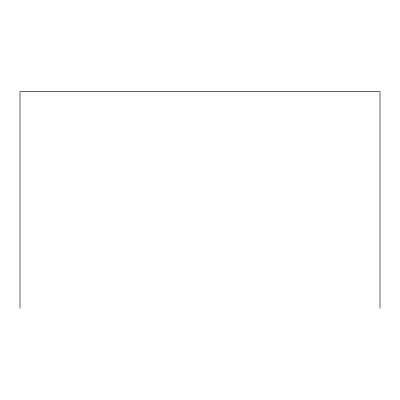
<?xml version="1.0" encoding="UTF-8"?>
<svg xmlns="http://www.w3.org/2000/svg" width="400" height="400" viewBox="0 0 400 400"><rect width="100%" height="100%" fill="white"/><g stroke="black" fill="none" stroke-linecap="round" stroke-linejoin="round"><path stroke-width="0.6" d="M380 308.405L380 91.595L20 91.595L20 308.405"/></g></svg>
